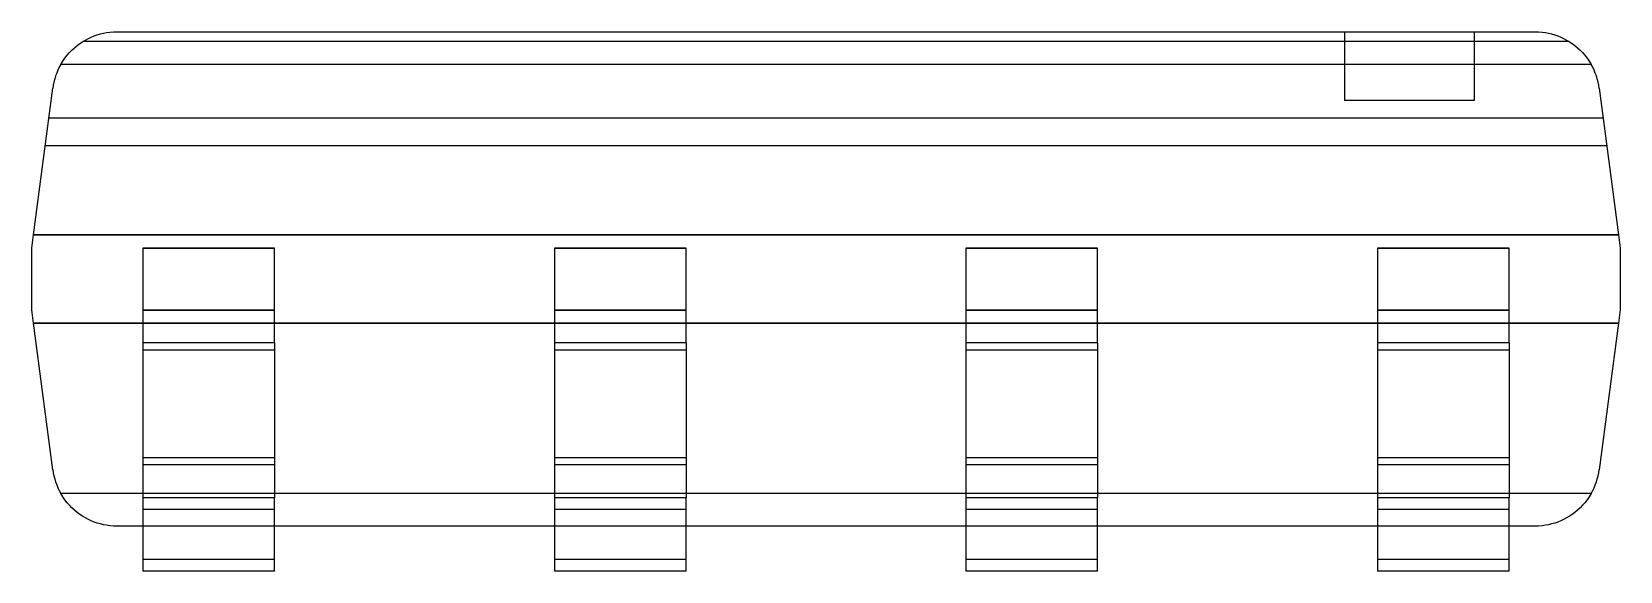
# Model space of a CAD drawing. Header units: millimetres. Extents: x -4.9 to 0, y 0 to 1.66.
import ezdxf

# ---------------------------------------------------------------- set-up
doc = ezdxf.new("R2010")
doc.units = ezdxf.units.MM
doc.layers.add('MAIN-1', color=7, linetype='Continuous')
doc.layers.add('MAIN-2', color=7, linetype='Continuous')

msp = doc.modelspace()

# ---------------------------------------------------------------- linework, layer by layer
at = {"layer": 'MAIN-1'}
for p, q in [((-4.7703, 1.6129), (-4.7622, 1.6196)), ((-4.7622, 1.6196), (-4.7538, 1.6258)), ((-4.7538, 1.6258), (-4.7452, 1.6315)), ((-4.7452, 1.6315), (-4.7365, 1.6367)), ((-4.7365, 1.6367), (-4.7275, 1.6414)), ((-4.7275, 1.6414), (-4.7184, 1.6456)), ((-4.7184, 1.6456), (-4.7093, 1.6493)), ((-4.7093, 1.6493), (-4.7, 1.6525)), ((-4.7, 1.6525), (-4.6905, 1.6553)), ((-4.6905, 1.6553), (-4.6809, 1.6576)), ((-4.6809, 1.6576), (-4.6711, 1.6594)), ((-4.6711, 1.6594), (-4.6609, 1.6608)), ((-4.6609, 1.6608), (-4.6503, 1.6617)), ((-4.6503, 1.6617), (-4.639, 1.662)), ((-4.639, 1.662), (-0.2632, 1.662)), ((-0.2632, 1.662), (-0.2519, 1.6617)), ((-0.2519, 1.6617), (-0.2413, 1.6608)), ((-0.2413, 1.6608), (-0.2311, 1.6594)), ((-0.2311, 1.6594), (-0.2213, 1.6576)), ((-0.2213, 1.6576), (-0.2117, 1.6553)), ((-0.2117, 1.6553), (-0.2022, 1.6525)), ((-0.2022, 1.6525), (-0.1929, 1.6493)), ((-0.1929, 1.6493), (-0.1838, 1.6456)), ((-0.1838, 1.6456), (-0.1747, 1.6414)), ((-0.1747, 1.6414), (-0.1657, 1.6367)), ((-0.1657, 1.6367), (-0.157, 1.6315)), ((-0.157, 1.6315), (-0.1484, 1.6258)), ((-0.1484, 1.6258), (-0.14, 1.6196)), ((-0.14, 1.6196), (-0.1319, 1.6129)), ((-4.8127, 1.5611), (-4.8064, 1.5714)), ((-4.8064, 1.5714), (-4.7998, 1.5809)), ((-4.7998, 1.5809), (-4.793, 1.5897)), ((-4.793, 1.5897), (-4.7857, 1.5979)), ((-4.7857, 1.5979), (-4.7782, 1.6057)), ((-4.7782, 1.6057), (-4.7703, 1.6129)), ((-0.1319, 1.6129), (-0.124, 1.6057)), ((-0.124, 1.6057), (-0.1165, 1.5979)), ((-0.1165, 1.5979), (-0.1092, 1.5897)), ((-0.1092, 1.5897), (-0.1024, 1.5809)), ((-0.1024, 1.5809), (-0.0958, 1.5714)), ((-0.0958, 1.5714), (-0.0895, 1.5611)), ((-0.0895, 1.5611), (-4.8127, 1.5611)), ((-4.8968, 1.0361), (-4.8373, 1.4881)), ((-0.0649, 1.4881), (-0.0054, 1.0361)), ((-4.9022, 0.9953), (-4.8968, 1.0361)), ((-0.0054, 1.0361), (-4.8968, 1.0361)), ((-0.0054, 1.0361), (0, 0.9953)), ((-4.9022, 0.8047), (-4.9022, 0.9953)), ((-4.5593, 0.9945), (-4.5593, 0.7027)), ((-4.5593, 0.9945), (-4.1529, 0.9945)), ((-4.1529, 0.7027), (-4.1529, 0.9945)), ((-3.2893, 0.9945), (-3.2893, 0.7027)), ((-3.2893, 0.9945), (-2.8829, 0.9945)), ((-2.8829, 0.7027), (-2.8829, 0.9945)), ((-2.0193, 0.9945), (-2.0193, 0.7027)), ((-2.0193, 0.9945), (-1.6129, 0.9945)), ((-1.6129, 0.7027), (-1.6129, 0.9945)), ((-0.7493, 0.9945), (-0.7493, 0.7027)), ((-0.7493, 0.9945), (-0.3429, 0.9945)), ((-0.3429, 0.7027), (-0.3429, 0.9945)), ((0, 0.9953), (0, 0.8047)), ((-4.8968, 0.7639), (-4.9022, 0.8047)), ((0, 0.8047), (-0.0054, 0.7639)), ((-4.8968, 0.7639), (-4.5593, 0.7639)), ((-4.8373, 0.3119), (-4.8968, 0.7639)), ((-4.1529, 0.7639), (-3.2893, 0.7639)), ((-2.8829, 0.7639), (-2.0193, 0.7639)), ((-1.6129, 0.7639), (-0.7493, 0.7639)), ((-0.3429, 0.7639), (-0.0054, 0.7639)), ((-0.0054, 0.7639), (-0.0649, 0.3119)), ((-4.5593, 0.7027), (-4.5593, 0.3489)), ((-4.1529, 0.7027), (-4.5593, 0.7027)), ((-4.1529, 0.7027), (-4.1529, 0.3489)), ((-3.2893, 0.7027), (-3.2893, 0.3489)), ((-2.8829, 0.7027), (-3.2893, 0.7027)), ((-2.8829, 0.7027), (-2.8829, 0.3489)), ((-2.0193, 0.7027), (-2.0193, 0.3489)), ((-1.6129, 0.7027), (-2.0193, 0.7027)), ((-1.6129, 0.7027), (-1.6129, 0.3489)), ((-0.7493, 0.7027), (-0.7493, 0.3489)), ((-0.3429, 0.7027), (-0.7493, 0.7027)), ((-0.3429, 0.7027), (-0.3429, 0.3489)), ((-4.5593, 0.3489), (-4.5593, 0.2253)), ((-4.1529, 0.3489), (-4.5593, 0.3489)), ((-4.1529, 0.3489), (-4.1529, 0.2253)), ((-3.2893, 0.3489), (-3.2893, 0.2253)), ((-2.8829, 0.3489), (-3.2893, 0.3489)), ((-2.8829, 0.3489), (-2.8829, 0.2253)), ((-2.0193, 0.3489), (-2.0193, 0.2253)), ((-1.6129, 0.3489), (-2.0193, 0.3489)), ((-1.6129, 0.3489), (-1.6129, 0.2253)), ((-0.7493, 0.3489), (-0.7493, 0.2253)), ((-0.3429, 0.3489), (-0.7493, 0.3489)), ((-0.3429, 0.3489), (-0.3429, 0.2253)), ((-4.8064, 0.2286), (-4.8127, 0.2389)), ((-4.5593, 0.2389), (-4.8127, 0.2389)), ((-4.7998, 0.2191), (-4.8064, 0.2286)), ((-4.793, 0.2103), (-4.7998, 0.2191)), ((-4.7857, 0.2021), (-4.793, 0.2103)), ((-4.7782, 0.1943), (-4.7857, 0.2021)), ((-4.5593, 0.2253), (-4.5593, 0.1895)), ((-4.1529, 0.2253), (-4.5593, 0.2253)), ((-3.2893, 0.2389), (-4.1529, 0.2389)), ((-4.1529, 0.1895), (-4.1529, 0.2253)), ((-3.2893, 0.2253), (-3.2893, 0.1895)), ((-2.8829, 0.2253), (-3.2893, 0.2253)), ((-2.0193, 0.2389), (-2.8829, 0.2389)), ((-2.8829, 0.1895), (-2.8829, 0.2253)), ((-2.0193, 0.2253), (-2.0193, 0.1895)), ((-1.6129, 0.2253), (-2.0193, 0.2253)), ((-0.7493, 0.2389), (-1.6129, 0.2389)), ((-1.6129, 0.1895), (-1.6129, 0.2253)), ((-0.7493, 0.2253), (-0.7493, 0.1895)), ((-0.3429, 0.2253), (-0.7493, 0.2253)), ((-0.0895, 0.2389), (-0.3429, 0.2389)), ((-0.3429, 0.1895), (-0.3429, 0.2253)), ((-0.1165, 0.2021), (-0.124, 0.1943)), ((-0.1092, 0.2103), (-0.1165, 0.2021)), ((-0.1024, 0.2191), (-0.1092, 0.2103)), ((-0.0958, 0.2286), (-0.1024, 0.2191)), ((-0.0895, 0.2389), (-0.0958, 0.2286)), ((-4.7703, 0.1871), (-4.7782, 0.1943)), ((-4.7622, 0.1804), (-4.7703, 0.1871)), ((-4.7538, 0.1742), (-4.7622, 0.1804)), ((-4.7452, 0.1685), (-4.7538, 0.1742)), ((-4.7365, 0.1633), (-4.7452, 0.1685)), ((-4.7275, 0.1586), (-4.7365, 0.1633)), ((-4.7184, 0.1544), (-4.7275, 0.1586)), ((-4.7093, 0.1507), (-4.7184, 0.1544)), ((-4.7, 0.1475), (-4.7093, 0.1507)), ((-4.6905, 0.1447), (-4.7, 0.1475)), ((-4.5593, 0.1895), (-4.5593, -0.001)), ((-4.1529, 0.1895), (-4.5593, 0.1895)), ((-4.1529, -0.001), (-4.1529, 0.1895)), ((-3.2893, 0.1895), (-3.2893, -0.001)), ((-2.8829, 0.1895), (-3.2893, 0.1895)), ((-2.8829, -0.001), (-2.8829, 0.1895)), ((-2.0193, 0.1895), (-2.0193, -0.001)), ((-1.6129, 0.1895), (-2.0193, 0.1895)), ((-1.6129, -0.001), (-1.6129, 0.1895)), ((-0.7493, 0.1895), (-0.7493, -0.001)), ((-0.3429, 0.1895), (-0.7493, 0.1895)), ((-0.3429, -0.001), (-0.3429, 0.1895)), ((-0.2022, 0.1475), (-0.2117, 0.1447)), ((-0.1929, 0.1507), (-0.2022, 0.1475)), ((-0.1838, 0.1544), (-0.1929, 0.1507)), ((-0.1747, 0.1586), (-0.1838, 0.1544)), ((-0.1657, 0.1633), (-0.1747, 0.1586)), ((-0.157, 0.1685), (-0.1657, 0.1633)), ((-0.1484, 0.1742), (-0.157, 0.1685)), ((-0.14, 0.1804), (-0.1484, 0.1742)), ((-0.1319, 0.1871), (-0.14, 0.1804)), ((-0.124, 0.1943), (-0.1319, 0.1871)), ((-4.6809, 0.1424), (-4.6905, 0.1447)), ((-4.6711, 0.1406), (-4.6809, 0.1424)), ((-4.6609, 0.1392), (-4.6711, 0.1406)), ((-4.6503, 0.1383), (-4.6609, 0.1392)), ((-4.639, 0.138), (-4.6503, 0.1383)), ((-4.5593, 0.138), (-4.639, 0.138)), ((-3.2893, 0.138), (-4.1529, 0.138)), ((-2.0193, 0.138), (-2.8829, 0.138)), ((-0.7493, 0.138), (-1.6129, 0.138)), ((-0.2632, 0.138), (-0.3429, 0.138)), ((-0.2519, 0.1383), (-0.2632, 0.138)), ((-0.2413, 0.1392), (-0.2519, 0.1383)), ((-0.2311, 0.1406), (-0.2413, 0.1392)), ((-0.2213, 0.1424), (-0.2311, 0.1406)), ((-0.2117, 0.1447), (-0.2213, 0.1424)), ((-4.1529, -0.001), (-4.5593, -0.001)), ((-2.8829, -0.001), (-3.2893, -0.001)), ((-1.6129, -0.001), (-2.0193, -0.001)), ((-0.3429, -0.001), (-0.7493, -0.001))]:
    msp.add_line(p, q, dxfattribs=at)
for centre, start_param, end_param in [((-4.639, 1.462), 1.052271, 1.439897), ((-0.2632, 1.462), -1.439897, -1.052271), ((-4.639, 0.338), 1.701696, 2.089322), ((-0.2632, 0.338), -2.089322, -1.701696)]:
    msp.add_ellipse(centre, major_axis=(0, 0.2), ratio=1, start_param=start_param, end_param=end_param, dxfattribs=at)
at = {"layer": 'MAIN-2'}
for p, q in [((-0.1579, 1.6321), (-4.7443, 1.6321)), ((-4.639, 1.662), (-4.639, 1.662)), ((-0.8511, 1.662), (-0.8511, 1.45)), ((-0.4511, 1.662), (-0.4511, 1.45)), ((-0.2632, 1.662), (-0.2632, 1.662)), ((-4.8373, 1.4881), (-4.8373, 1.4881)), ((-0.0649, 1.4881), (-0.0649, 1.4881)), ((-0.6511, 1.45), (-0.8511, 1.45)), ((-0.4511, 1.45), (-0.6511, 1.45)), ((-0.0527, 1.3954), (-4.8495, 1.3954)), ((-0.0414, 1.3101), (-4.8608, 1.3101)), ((-4.8968, 1.0361), (-0.0054, 1.0361)), ((-4.9022, 0.9953), (-4.9022, 0.9953)), ((-4.1529, 0.9945), (-4.5593, 0.9945)), ((-2.8829, 0.9945), (-3.2893, 0.9945)), ((-1.6129, 0.9945), (-2.0193, 0.9945)), ((-0.3429, 0.9945), (-0.7493, 0.9945)), ((0, 0.9953), (0, 0.9953)), ((-4.9022, 0.8047), (-4.9022, 0.8047)), ((-4.1529, 0.8043), (-4.5593, 0.8043)), ((-4.5593, 0.8043), (-4.1529, 0.8043)), ((-2.8829, 0.8043), (-3.2893, 0.8043)), ((-3.2893, 0.8043), (-2.8829, 0.8043)), ((-1.6129, 0.8043), (-2.0193, 0.8043)), ((-2.0193, 0.8043), (-1.6129, 0.8043)), ((-0.3429, 0.8043), (-0.7493, 0.8043)), ((-0.7493, 0.8043), (-0.3429, 0.8043)), ((0, 0.8047), (0, 0.8047)), ((-0.0054, 0.7639), (-4.8968, 0.7639)), ((-4.5593, 0.7639), (-4.1529, 0.7639)), ((-3.2893, 0.7639), (-2.8829, 0.7639)), ((-2.0193, 0.7639), (-1.6129, 0.7639)), ((-0.7493, 0.7639), (-0.3429, 0.7639)), ((-4.1529, 0.7027), (-4.5593, 0.7027)), ((-2.8829, 0.7027), (-3.2893, 0.7027)), ((-1.6129, 0.7027), (-2.0193, 0.7027)), ((-0.3429, 0.7027), (-0.7493, 0.7027)), ((-4.1529, 0.6808), (-4.5593, 0.6808)), ((-4.1529, 0.6808), (-4.5593, 0.6808)), ((-2.8829, 0.6808), (-3.2893, 0.6808)), ((-2.8829, 0.6808), (-3.2893, 0.6808)), ((-1.6129, 0.6808), (-2.0193, 0.6808)), ((-1.6129, 0.6808), (-2.0193, 0.6808)), ((-0.3429, 0.6808), (-0.7493, 0.6808)), ((-0.3429, 0.6808), (-0.7493, 0.6808)), ((-4.1529, 0.3489), (-4.5593, 0.3489)), ((-2.8829, 0.3489), (-3.2893, 0.3489)), ((-1.6129, 0.3489), (-2.0193, 0.3489)), ((-0.3429, 0.3489), (-0.7493, 0.3489)), ((-4.8373, 0.3119), (-4.8373, 0.3119)), ((-4.1529, 0.3267), (-4.5593, 0.3267)), ((-4.1529, 0.3267), (-4.5593, 0.3267)), ((-2.8829, 0.3267), (-3.2893, 0.3267)), ((-2.8829, 0.3267), (-3.2893, 0.3267)), ((-1.6129, 0.3267), (-2.0193, 0.3267)), ((-1.6129, 0.3267), (-2.0193, 0.3267)), ((-0.3429, 0.3267), (-0.7493, 0.3267)), ((-0.3429, 0.3267), (-0.7493, 0.3267)), ((-0.0649, 0.3119), (-0.0649, 0.3119)), ((-0.0895, 0.2389), (-4.8127, 0.2389)), ((-4.1529, 0.2389), (-4.5593, 0.2389)), ((-4.1529, 0.2253), (-4.5593, 0.2253)), ((-2.8829, 0.2389), (-3.2893, 0.2389)), ((-2.8829, 0.2253), (-3.2893, 0.2253)), ((-1.6129, 0.2389), (-2.0193, 0.2389)), ((-1.6129, 0.2253), (-2.0193, 0.2253)), ((-0.3429, 0.2389), (-0.7493, 0.2389)), ((-0.3429, 0.2253), (-0.7493, 0.2253)), ((-4.1529, 0.1895), (-4.5593, 0.1895)), ((-2.8829, 0.1895), (-3.2893, 0.1895)), ((-1.6129, 0.1895), (-2.0193, 0.1895)), ((-0.3429, 0.1895), (-0.7493, 0.1895)), ((-4.639, 0.138), (-4.639, 0.138)), ((-4.1529, 0.138), (-4.5593, 0.138)), ((-2.8829, 0.138), (-3.2893, 0.138)), ((-1.6129, 0.138), (-2.0193, 0.138)), ((-0.3429, 0.138), (-0.7493, 0.138)), ((-0.2632, 0.138), (-0.2632, 0.138)), ((-4.1529, 0.035), (-4.5593, 0.035)), ((-4.1529, 0.035), (-4.5593, 0.035)), ((-2.8829, 0.035), (-3.2893, 0.035)), ((-2.8829, 0.035), (-3.2893, 0.035)), ((-1.6129, 0.035), (-2.0193, 0.035)), ((-1.6129, 0.035), (-2.0193, 0.035)), ((-0.3429, 0.035), (-0.7493, 0.035)), ((-0.3429, 0.035), (-0.7493, 0.035))]:
    msp.add_line(p, q, dxfattribs=at)

doc.saveas('drawing.dxf')
